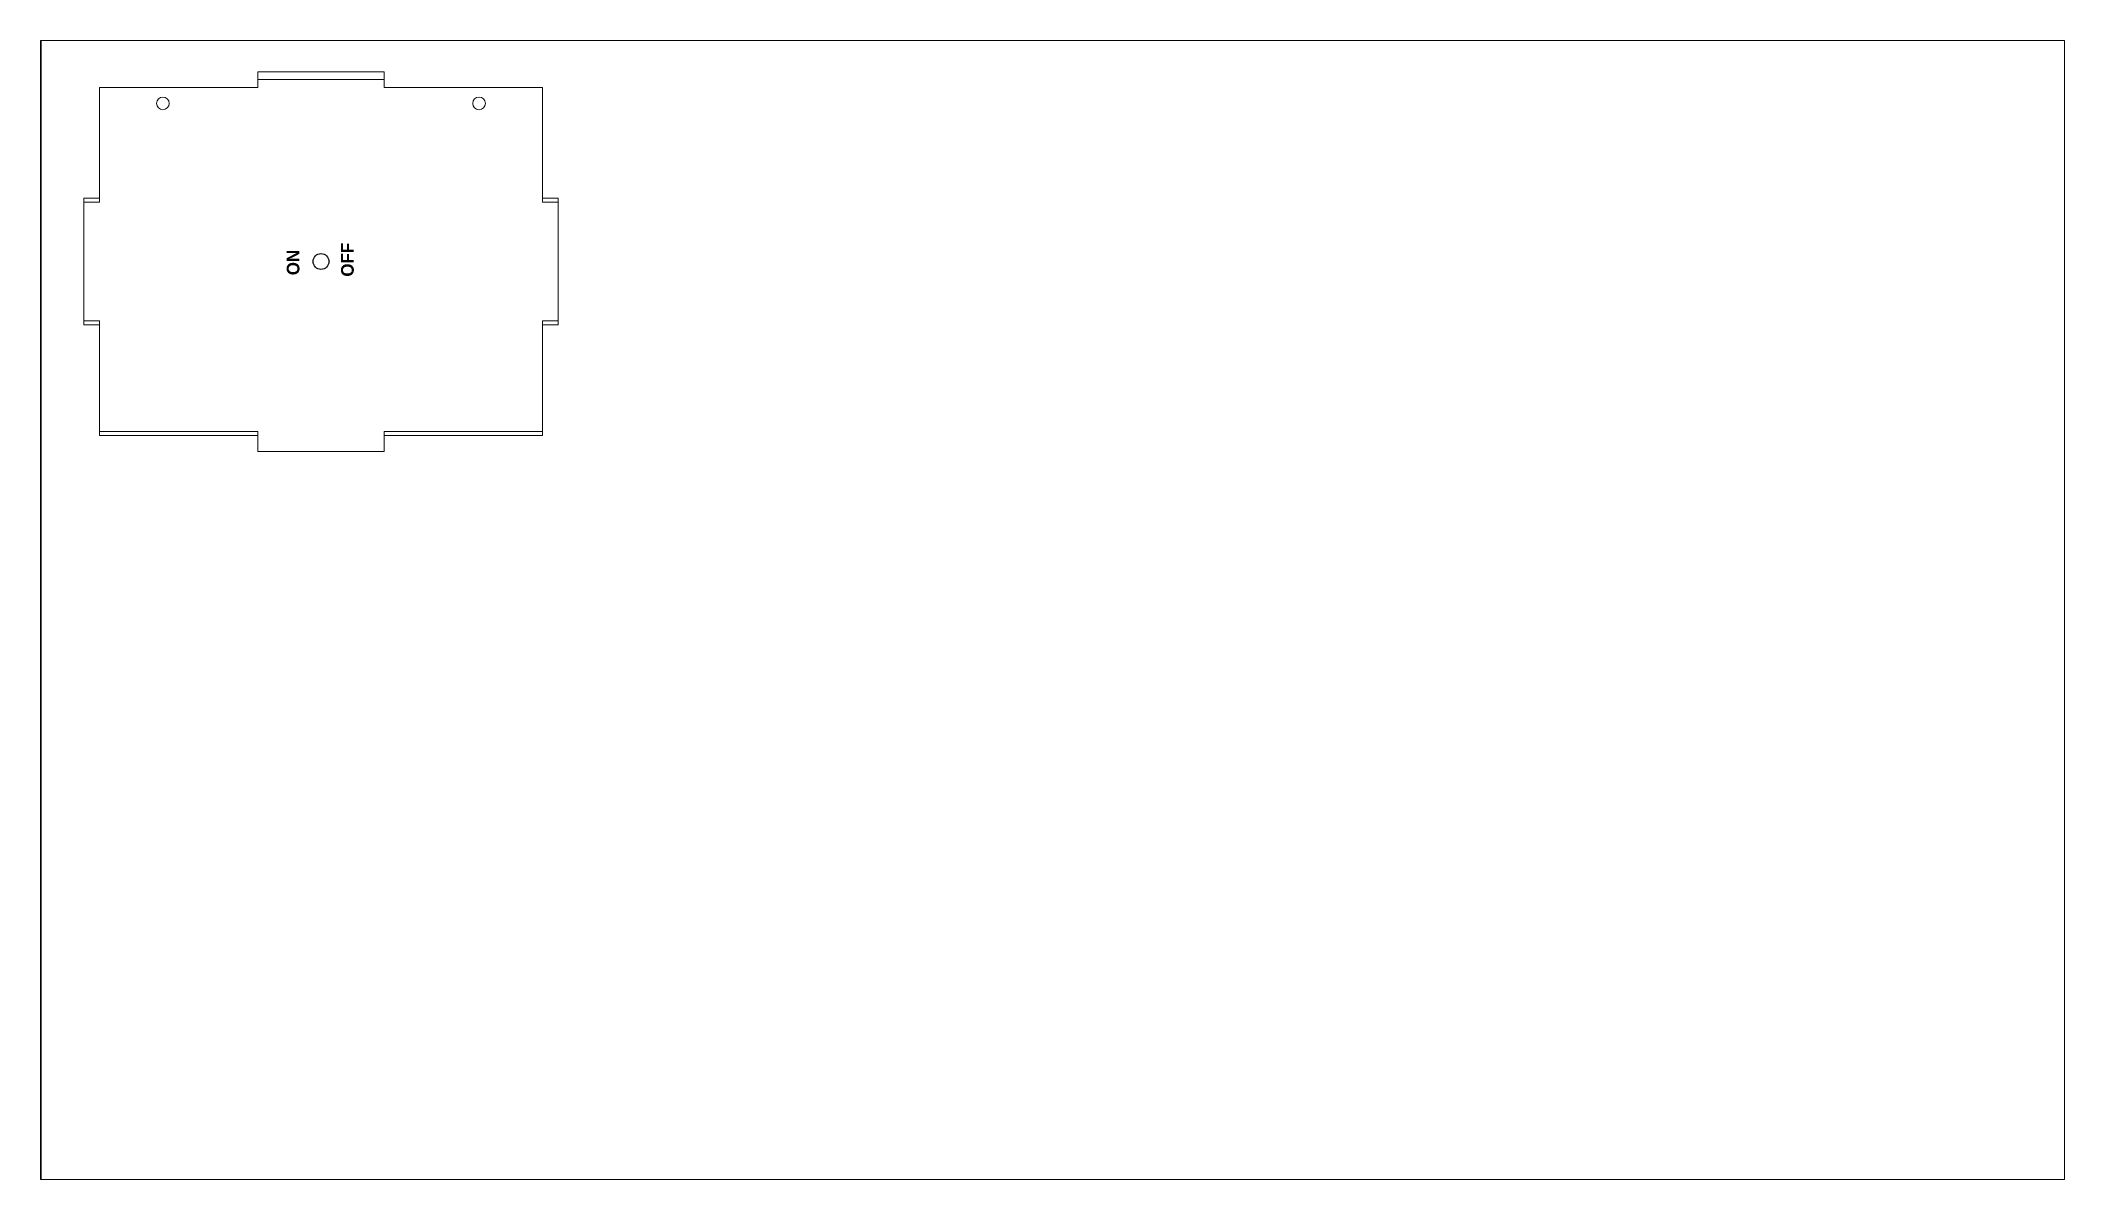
# Paper-space layout 'LAZER_LAYOUT_in' of a CAD drawing. Header units: inches. Extents: x 0 to 32, y 0 to 18.
# The model-space entities are those that its viewports show. They can reach past a viewport. Long polylines and large blocks are cut down to what shows.
import ezdxf

# ---------------------------------------------------------------- set-up
doc = ezdxf.new("R2010")
doc.units = ezdxf.units.IN
doc.header["$LTSCALE"] = 0.2
doc.header["$MEASUREMENT"] = 0
doc.layers.get('Defpoints').update_dxf_attribs({"color": 210})
doc.layers.add('MagentaRast_Vect', color=6, linetype='Continuous', lineweight=0)
doc.layers.add('PartsToCut', color=1, linetype='Continuous', lineweight=0)
doc.layers.add('raster', color=3, linetype='Continuous')
doc.layers.add('WILL NOT CUT', color=150, linetype='Continuous', lineweight=0, plot=False)
doc.styles.get("Standard").update_dxf_attribs({"font": 'GOTHIC.TTF', "height": 0.2})
doc.dimstyles.get("Standard").update_dxf_attribs({"dimtxt": 0.18, "dimasz": 0.18, "dimexe": 0.18, "dimexo": 0.0625, "dimgap": 0.09, "dimtad": 0, "dimtih": 1, "dimtoh": 1, "dimdec": 4, "dimzin": 0, "dimdsep": 46, "dimtxsty": 'Standard', "dimcen": 0.09, "dimadec": 0, "dimazin": 0, "dimtfac": 1, "dimtdec": 4, "dimtofl": 0, "dimtmove": 0, "dimatfit": 3, "dimfxl": 1, "dimtolj": 1, "dimtzin": 0, "dimarcsym": 0})

# ---------------------------------------------------------------- blocks, each defined once
blk = doc.blocks.new('*D7')
at = {"layer": 'Defpoints', "color": 0, "transparency": 16777216}
for p in [(115.584, -2.428), (83.584, -3.36), (115.584, -3.36)]:
    blk.add_point(p, dxfattribs=at)
at = {"layer": 'WILL NOT CUT', "color": 0, "lineweight": -2, "transparency": 16777216}
for p, q in [((83.584, -3.298), (83.584, -2.248)), ((83.764, -2.428), (99.002, -2.428)), ((115.404, -2.428), (100.166, -2.428)), ((115.584, -3.298), (115.584, -2.248))]:
    blk.add_line(p, q, dxfattribs=at)
at = {"layer": 'WILL NOT CUT', "color": 0, "transparency": 16777216}
for points in [[(83.764, -2.398), (83.764, -2.458), (83.584, -2.428)], [(115.404, -2.398), (115.404, -2.458), (115.584, -2.428)]]:
    blk.add_solid(points, dxfattribs=at)
at = {"layer": 'WILL NOT CUT', "color": 0, "transparency": 16777216, "insert": (99.584, -2.428), "char_height": 0.2, "attachment_point": 5}
blk.add_mtext('\\A1;32.0000', dxfattribs=at)
blk = doc.blocks.new('*D8')
at = {"layer": 'Defpoints', "color": 0, "transparency": 16777216}
for p in [(82.719, -3.298), (83.584, -3.298), (83.584, -21.36)]:
    blk.add_point(p, dxfattribs=at)
at = {"layer": 'WILL NOT CUT', "color": 0, "lineweight": -2, "transparency": 16777216}
for p, q in [((83.521, -3.298), (82.539, -3.298)), ((82.719, -3.478), (82.719, -12.134)), ((82.719, -21.18), (82.719, -12.524)), ((83.521, -21.36), (82.539, -21.36))]:
    blk.add_line(p, q, dxfattribs=at)
at = {"layer": 'WILL NOT CUT', "color": 0, "transparency": 16777216}
for points in [[(82.689, -3.478), (82.749, -3.478), (82.719, -3.298)], [(82.689, -21.18), (82.749, -21.18), (82.719, -21.36)]]:
    blk.add_solid(points, dxfattribs=at)
at = {"layer": 'WILL NOT CUT', "color": 0, "transparency": 16777216, "insert": (82.719, -12.329), "char_height": 0.2, "attachment_point": 5}
blk.add_mtext('\\A1;18.0625', dxfattribs=at)

msp = doc.modelspace()

# ---------------------------------------------------------------- linework, layer by layer
at = {"layer": 'MagentaRast_Vect'}
for p, q in [((84.50643, -5.85144), (84.50643, -4.10144)), ((84.50643, -4.10144), (87.00643, -4.10144)), ((87.00643, -4.10144), (87.00643, -3.85144)), ((87.00643, -3.85144), (89.00643, -3.85144)), ((87.00643, -3.97644), (89.00643, -3.97644)), ((89.00643, -3.85144), (89.00643, -4.10144)), ((89.00643, -4.10144), (91.50643, -4.10144)), ((91.50643, -5.85144), (91.50643, -4.10144)), ((84.25643, -7.85144), (84.25643, -5.85144)), ((84.25643, -5.85144), (84.50643, -5.85144)), ((84.50643, -5.91394), (84.25643, -5.91394)), ((84.50643, -5.85144), (84.50643, -5.91394)), ((91.75643, -5.85144), (91.50643, -5.85144)), ((91.50643, -5.85144), (91.50643, -5.91394)), ((91.50643, -5.91394), (91.75643, -5.91394)), ((91.75643, -7.85144), (91.75643, -5.85144)), ((84.50643, -7.78894), (84.25643, -7.78894)), ((84.50643, -7.85144), (84.25643, -7.85144)), ((84.50643, -7.85144), (84.50643, -7.78894)), ((84.50643, -9.60144), (84.50643, -7.85144)), ((91.50643, -7.85144), (91.50643, -7.78894)), ((91.50643, -7.78894), (91.75643, -7.78894)), ((91.50643, -9.60144), (91.50643, -7.85144)), ((91.50643, -7.85144), (91.75643, -7.85144)), ((84.50643, -9.60144), (87.00643, -9.60144)), ((87.00643, -9.60144), (87.00643, -9.85144)), ((87.00643, -9.85144), (89.00643, -9.85144)), ((89.00643, -9.85144), (89.00643, -9.60144)), ((89.00643, -9.60144), (91.50643, -9.60144))]:
    msp.add_line(p, q, dxfattribs=at)
for centre in [(85.50643, -4.35144), (90.50643, -4.35144)]:
    msp.add_circle(centre, 0.1, dxfattribs=at)
at = {"layer": 'PartsToCut'}
for p, q in [((87.00643, -9.53894), (84.50643, -9.53894)), ((87.00643, -9.60144), (87.00643, -9.53894)), ((89.00643, -9.60144), (89.00643, -9.53894)), ((89.00643, -9.53894), (91.50643, -9.53894))]:
    msp.add_line(p, q, dxfattribs=at)
at = {"layer": 'raster'}
msp.add_circle((88.00643, -6.85144), 0.125, dxfattribs=at)
at = {"layer": 'WILL NOT CUT'}
msp.add_lwpolyline([(83.58393, -21.36037), (115.58393, -21.36037), (115.58393, -3.36037), (83.58393, -3.36037)], close=True, dxfattribs=at)

# ---------------------------------------------------------------- texts
at = {"layer": 'raster', "char_height": 0.2, "attachment_point": 1, "rotation": 90}
for s, insert in [('{\\fCentury Gothic|b1|i0|c0|p34;ON}', (87.46522, -7.06785)), ('{\\fCentury Gothic|b1|i0|c0|p34;OFF}', (88.32403, -7.09029))]:
    msp.add_mtext_dynamic_manual_height_columns(s, width=2.3455618, gutter_width=1, heights=[0], dxfattribs=dict(at, insert=insert))

# ---------------------------------------------------------------- dimensions: what is measured, and where the dimension line sits
at = {"layer": 'WILL NOT CUT'}
dim = msp.add_linear_dim(base=(115.58393, -2.42799), p1=(83.58393, -3.36037), p2=(115.58393, -3.36037), dimstyle='Standard', dxfattribs=at)
dim.commit()
dim.dimension.update_dxf_attribs({"geometry": '*D7', "text_midpoint": (99.58393, -2.42799)})
dim = msp.add_linear_dim(base=(82.71918, -3.29787), p1=(83.58393, -21.36037), p2=(83.58393, -3.29787), angle=90, dimstyle='Standard', dxfattribs=at)
dim.commit()
dim.dimension.update_dxf_attribs({"geometry": '*D8', "text_midpoint": (82.71918, -12.32912)})

# ---------------------------------------------------------------- leaders
at = {"layer": 'WILL NOT CUT', "annotation_type": 0, "has_hookline": 1, "hookline_direction": 1, "text_width": 4.28171}
msp.add_leader([(83.58393, -3.36037), (82.80903, -2.56962), (81.6627, -2.56962)], dimstyle='Standard', dxfattribs=at)

psp = doc.layouts.new('LAZER_LAYOUT_in')

# ---------------------------------------------------------------- viewports
at = {"layer": 'WILL NOT CUT'}
psp.add_viewport(center=(16, 9), size=(32, 18), view_center_point=(99.57174, -12.35825), view_height=18, dxfattribs=at)

doc.saveas('drawing.dxf')
